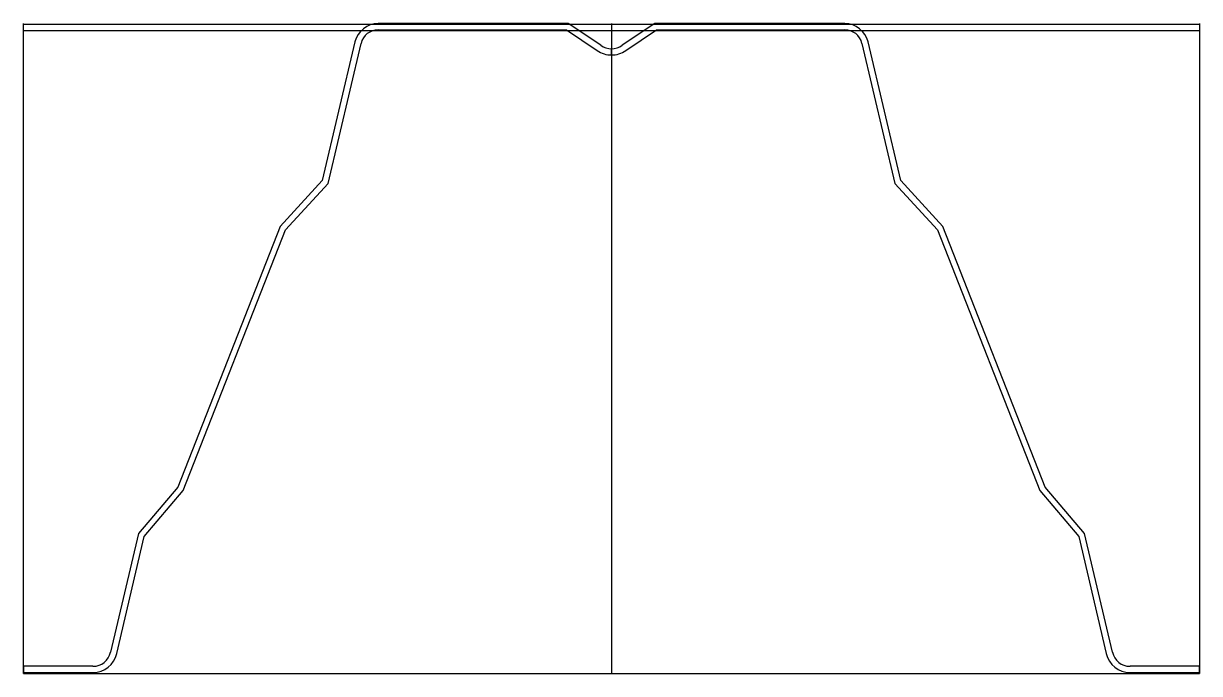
# Model space of a CAD drawing. Extents: x 0 to 280, y 0 to 155.
import ezdxf

# ---------------------------------------------------------------- set-up
doc = ezdxf.new("R2010")
doc.units = 0
doc.layers.get('0').update_dxf_attribs({"linetype": 'CONTINUOUS'})

msp = doc.modelspace()

# ---------------------------------------------------------------- linework, layer by layer
at = {"linetype": 'CONTINUOUS'}
for p, q in [((0, 0), (0, 154.7)), ((280, 154.5), (0, 154.5)), ((129.7, 154.7), (84.47, 154.7)), ((137.48, 149.52), (129.7, 154.7)), ((140, 154.7), (140, 0)), ((150.3, 154.7), (142.52, 149.52)), ((195.53, 154.7), (150.3, 154.7)), ((280, 154.7), (280, 0)), ((280, 153), (0, 153)), ((84.47, 153.2), (129.25, 153.2)), ((129.25, 153.2), (136.62, 148.29)), ((143.38, 148.29), (150.75, 153.2)), ((150.75, 153.2), (195.53, 153.2)), ((78.9, 150.31), (71.14, 117.34)), ((72.51, 116.61), (80.36, 149.96)), ((140, 147.21), (140, 148.71)), ((140, 148.71), (140, 147.21)), ((199.64, 149.96), (207.49, 116.61)), ((208.86, 117.34), (201.1, 150.31)), ((71.14, 117.34), (61.07, 106.38)), ((62.36, 105.57), (72.51, 116.61)), ((207.49, 116.61), (217.64, 105.57)), ((218.93, 106.38), (208.86, 117.34)), ((61.07, 106.38), (36.74, 44.36)), ((38.05, 43.58), (62.36, 105.57)), ((217.64, 105.57), (241.95, 43.58)), ((243.26, 44.36), (218.93, 106.38)), ((36.74, 44.36), (27.38, 33.32)), ((28.75, 32.63), (38.05, 43.58)), ((241.95, 43.58), (251.25, 32.63)), ((252.62, 33.32), (243.26, 44.36)), ((27.38, 33.32), (20.73, 5.08)), ((22.2, 4.75), (28.75, 32.63)), ((251.25, 32.63), (257.8, 4.75)), ((259.27, 5.08), (252.62, 33.32)), ((16.53, 1.7), (0, 1.7)), ((0, 1.7), (0, 0.2)), ((0, 0.2), (16.53, 0.2)), ((0, 0), (280, 0)), ((280, 1.7), (263.47, 1.7)), ((263.47, 0.2), (280, 0.2)), ((280, 0.2), (280, 1.7))]:
    msp.add_line(p, q, dxfattribs=at)
for centre, radius, start, end in [((84.45, 149), 5.7, 89.7732, 166.7137), ((195.55, 149), 5.7, 13.2863, 90.2268), ((84.45, 149), 4.2, 89.7112, 166.7878), ((195.55, 149), 4.2, 13.2122, 90.2888), ((139.99, 153.01), 4.3, 234.2551, 270.1071), ((140.01, 153.01), 4.3, 269.8929, 305.7449), ((139.99, 153.01), 5.8, 234.4681, 270.0918), ((140.01, 153.01), 5.8, 269.9082, 305.5319), ((16.53, 6), 4.3, 270.0057, 347.6459), ((16.54, 6), 5.8, 269.9378, 347.5542), ((263.46, 6), 5.8, 192.4458, 270.0622), ((263.47, 6), 4.3, 192.3541, 269.9943)]:
    msp.add_arc(centre, radius, start, end, dxfattribs=at)

doc.saveas('drawing.dxf')
